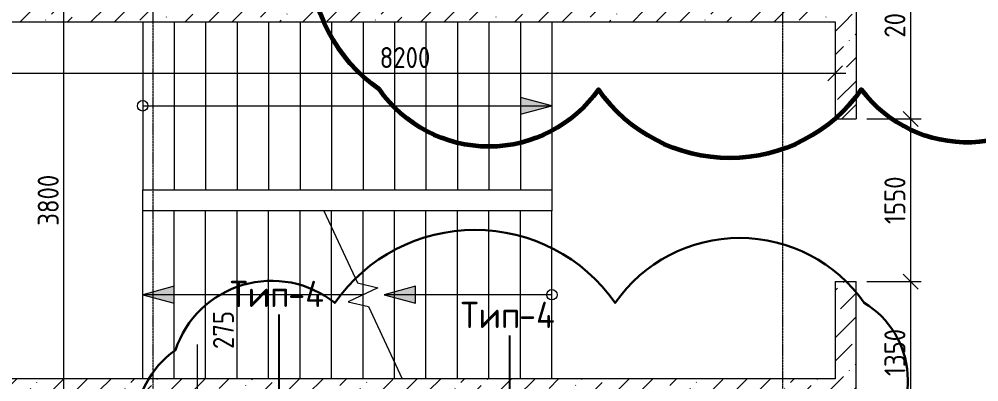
# Model space of a CAD drawing. Header units: millimetres. Extents: x -60946 to 138510, y -262288 to 24501.
# Drawn here: x -20868 to -11722, y -139422 to -135968 of the extents above; entities that cross this region are included whole.
import ezdxf

# ---------------------------------------------------------------- set-up
doc = ezdxf.new("R2010")
doc.units = ezdxf.units.MM
doc.linetypes.add('ADSK_Линия сетки', pattern=[25, 20, -2.5, 0, -2.5])
for name, color, linetype, lineweight in [('2)Тип-3', 7, 'Continuous', 60), ('Лестницы', 7, 'Continuous', 9), ('Оси', 7, 'Continuous', 9), ('Перекрытие', 7, 'Continuous', 18), ('Размеры', 7, 'Continuous', 9), ('Стены наружные', 7, 'Continuous', 18), ('Стрелки вверх', 7, 'Continuous', 18)]:
    doc.layers.add(name, color=color, linetype=linetype, lineweight=lineweight)
doc.layers.add('2)Тип-4', color=7, linetype='Continuous', lineweight=30, true_color=0x0080c0)
doc.styles.add('GOST Common_3', font='', dxfattribs={"width": 0.9, "height": 200})
doc.styles.add('GOST Common_4', font='', dxfattribs={"height": 250})
doc.styles.get('GOST Common_3').set_extended_font_data('GOST Common')
doc.styles.get('GOST Common_4').set_extended_font_data('GOST Common')
doc.dimstyles.new('ADSK_Основной_2_0', dxfattribs={"dimscale": 304.8, "dimtxt": 201.142999, "dimasz": 0.463911, "dimexe": 0.328084, "dimexo": 0.328084, "dimgap": 0.164042, "dimtad": 1, "dimdec": 3, "dimrnd": 0.001, "dimdsep": 46, "dimtxsty": 'GOST Common_3', "dimblk1": 'OBLIQUE', "dimblk2": 'OBLIQUE', "dimsah": 1, "dimcen": 0.09, "dimdle": 0.328084, "dimazin": 2, "dimtfac": 1, "dimtdec": 4, "dimtix": 1, "dimtmove": 0, "dimatfit": 3, "dimfxl": 1, "dimtvp": 1, "dimtolj": 1, "dimtzin": 0, "dimlwd": 20, "dimlwe": 20, "dimarcsym": 2})
doc.dimstyles.new('ADSK_Основной_2_0_1', dxfattribs={"dimscale": 304.8, "dimtxt": 201.142999, "dimasz": 0.463911, "dimexe": 0.328084, "dimexo": 0.328084, "dimgap": 0.164042, "dimtad": 1, "dimdec": 3, "dimrnd": 0.001, "dimdsep": 46, "dimtxsty": 'GOST Common_3', "dimblk1": 'OBLIQUE', "dimblk2": 'OBLIQUE', "dimsah": 1, "dimcen": 0.09, "dimdle": 0.328084, "dimazin": 2, "dimtfac": 1, "dimtdec": 4, "dimtix": 1, "dimtmove": 1, "dimatfit": 3, "dimfxl": 1, "dimtvp": 1, "dimtolj": 1, "dimtzin": 0, "dimlwd": 20, "dimlwe": 20, "dimarcsym": 2})
doc.dimstyles.new('ADSK_Основной_2_0_2', dxfattribs={"dimscale": 304.8, "dimtxt": 201.142999, "dimasz": 0.463911, "dimexe": 0.328084, "dimexo": 0.328084, "dimgap": 0.164042, "dimtad": 1, "dimdec": 3, "dimrnd": 0.001, "dimdsep": 46, "dimtxsty": 'GOST Common_3', "dimblk1": 'OBLIQUE', "dimblk2": 'OBLIQUE', "dimsah": 1, "dimcen": 0.09, "dimdle": 0.328084, "dimazin": 2, "dimtfac": 1, "dimtdec": 4, "dimtix": 1, "dimtmove": 0, "dimatfit": 3, "dimfxl": 1, "dimtvp": 1, "dimtolj": 1, "dimtzin": 0, "dimlwd": 20, "dimlwe": 20, "dimarcsym": 2})
pattern_1 = [(45, (9.36, -150597.75), (84.1895, 308.69595), [396.875, -79.375, 3.353, -76.022])]

# ---------------------------------------------------------------- blocks, each defined once
blk = doc.blocks.new('_Oblique')
at = {"color": 0, "linetype": 'ByBlock', "lineweight": -2}
blk.add_line((-0.5, -0.5), (0.5, 0.5), dxfattribs=at)
blk = doc.blocks.new('*D5141')
at = {"layer": 'Defpoints', "color": 0, "transparency": 16777216}
for p in [(-20541.2, -135792.8), (-20441.2, -135792.8), (-20541.2, -139592.8)]:
    blk.add_point(p, dxfattribs=at)
at = {"layer": 'Размеры', "color": 0, "lineweight": 20, "transparency": 16777216}
for p, q in [((-20441.2, -139692.8), (-20441.2, -135692.8)), ((-20441.2, -135792.8), (-20341.2, -135792.8)), ((-20441.2, -139592.8), (-20341.2, -139592.8))]:
    blk.add_line(p, q, dxfattribs=at)
at = {"layer": 'Размеры', "color": 0, "lineweight": 20, "transparency": 16777216, "xscale": 141.4, "yscale": 141.4, "zscale": 141.4}
for p, rotation in [((-20441.2, -135792.8), 90), ((-20441.2, -139592.8), 270)]:
    blk.add_blockref('_Oblique', p, dxfattribs=dict(at, rotation=rotation))
at = {"layer": 'Размеры', "color": 0, "lineweight": 9, "transparency": 16777216, "insert": (-20591.2, -137692.8), "char_height": 200, "width": 605.475, "attachment_point": 5, "rotation": 90, "style": 'GOST Common_3'}
blk.add_mtext('\\A1;3800', dxfattribs=at)
blk = doc.blocks.new('*D5331')
at = {"layer": 'Defpoints', "color": 0, "transparency": 16777216}
for p in [(-12880.6, -134892.8), (-12890.6, -136917.8), (-12371.5, -136917.8)]:
    blk.add_point(p, dxfattribs=at)
at = {"layer": 'Размеры', "color": 0, "lineweight": 20, "transparency": 16777216}
for p, q in [((-12371.5, -134792.8), (-12371.5, -137017.8)), ((-12780.6, -134892.8), (-12271.5, -134892.8)), ((-12790.6, -136917.8), (-12271.5, -136917.8))]:
    blk.add_line(p, q, dxfattribs=at)
at = {"layer": 'Размеры', "color": 0, "lineweight": 20, "transparency": 16777216, "xscale": 141.4, "yscale": 141.4, "zscale": 141.4}
for p, rotation in [((-12371.5, -134892.8), 90), ((-12371.5, -136917.8), 270)]:
    blk.add_blockref('_Oblique', p, dxfattribs=dict(at, rotation=rotation))
at = {"layer": 'Размеры', "color": 0, "lineweight": 9, "transparency": 16777216, "insert": (-12521.5, -135905.3), "char_height": 200, "width": 605.475, "attachment_point": 5, "rotation": 90, "style": 'GOST Common_3'}
blk.add_mtext('\\A1;2025', dxfattribs=at)
blk = doc.blocks.new('*D5332')
at = {"layer": 'Defpoints', "color": 0, "transparency": 16777216}
for p in [(-12890.6, -136917.8), (-12890.6, -138467.8), (-12371.5, -138467.8)]:
    blk.add_point(p, dxfattribs=at)
at = {"layer": 'Размеры', "color": 0, "lineweight": 20, "transparency": 16777216}
for p, q in [((-12371.5, -136817.8), (-12371.5, -138567.8)), ((-12790.6, -136917.8), (-12271.5, -136917.8)), ((-12790.6, -138467.8), (-12271.5, -138467.8))]:
    blk.add_line(p, q, dxfattribs=at)
at = {"layer": 'Размеры', "color": 0, "lineweight": 20, "transparency": 16777216, "xscale": 141.4, "yscale": 141.4, "zscale": 141.4}
for p, rotation in [((-12371.5, -136917.8), 90), ((-12371.5, -138467.8), 270)]:
    blk.add_blockref('_Oblique', p, dxfattribs=dict(at, rotation=rotation))
at = {"layer": 'Размеры', "color": 0, "lineweight": 9, "transparency": 16777216, "insert": (-12521.5, -137692.8), "char_height": 200, "width": 560.473, "attachment_point": 5, "rotation": 90, "style": 'GOST Common_3'}
blk.add_mtext('\\A1;1550', dxfattribs=at)
blk = doc.blocks.new('*D5333')
at = {"layer": 'Defpoints', "color": 0, "transparency": 16777216}
for p in [(-12890.6, -138467.8), (-12371.5, -139817.8), (-12271.5, -139817.8)]:
    blk.add_point(p, dxfattribs=at)
at = {"layer": 'Размеры', "color": 0, "lineweight": 20, "transparency": 16777216}
for p, q in [((-12371.5, -138367.8), (-12371.5, -139917.8)), ((-12790.6, -138467.8), (-12271.5, -138467.8)), ((-12371.5, -139817.8), (-12471.5, -139817.8))]:
    blk.add_line(p, q, dxfattribs=at)
at = {"layer": 'Размеры', "color": 0, "lineweight": 20, "transparency": 16777216, "xscale": 141.4, "yscale": 141.4, "zscale": 141.4}
for p, rotation in [((-12371.5, -138467.8), 90), ((-12371.5, -139817.8), 270)]:
    blk.add_blockref('_Oblique', p, dxfattribs=dict(at, rotation=rotation))
at = {"layer": 'Размеры', "color": 0, "lineweight": 9, "transparency": 16777216, "insert": (-12521.5, -139142.8), "char_height": 200, "width": 560.473, "attachment_point": 5, "rotation": 90, "style": 'GOST Common_3'}
blk.add_mtext('\\A1;1350', dxfattribs=at)
blk = doc.blocks.new('*D5574')
at = {"layer": 'Defpoints', "color": 0, "transparency": 16777216}
for p in [(-21290.6, -136383.2), (-13090.6, -136383.2), (-13090.6, -136483.2)]:
    blk.add_point(p, dxfattribs=at)
at = {"layer": 'Размеры', "color": 0, "lineweight": 20, "transparency": 16777216}
for p, q in [((-21390.6, -136483.2), (-12990.6, -136483.2)), ((-21290.6, -136483.2), (-21290.6, -136583.2)), ((-13090.6, -136483.2), (-13090.6, -136583.2))]:
    blk.add_line(p, q, dxfattribs=at)
at = {"layer": 'Размеры', "color": 0, "lineweight": 20, "transparency": 16777216, "xscale": 141.4, "yscale": 141.4, "zscale": 141.4, "rotation": 180}
blk.add_blockref('_Oblique', (-21290.6, -136483.2), dxfattribs=at)
at = {"layer": 'Размеры', "color": 0, "lineweight": 20, "transparency": 16777216, "xscale": 141.4, "yscale": 141.4, "zscale": 141.4}
blk.add_blockref('_Oblique', (-13090.6, -136483.2), dxfattribs=at)
at = {"layer": 'Размеры', "color": 0, "lineweight": 9, "transparency": 16777216, "insert": (-17190.6, -136333.2), "char_height": 200, "width": 605.475, "attachment_point": 5, "style": 'GOST Common_3'}
blk.add_mtext('\\A1;8200', dxfattribs=at)
blk = doc.blocks.new('*D5582')
at = {"layer": 'Defpoints', "color": 0, "transparency": 16777216}
for p in [(-19169.5, -139592.8), (-19099.2, -139592.8), (-19099.2, -139867.8)]:
    blk.add_point(p, dxfattribs=at)
at = {"layer": 'Размеры', "color": 0, "lineweight": 20, "transparency": 16777216}
for p, q in [((-19169.5, -139592.8), (-19169.5, -139065.9)), ((-19199.2, -139592.8), (-19269.5, -139592.8)), ((-19169.5, -139967.8), (-19169.5, -139592.8)), ((-19199.2, -139867.8), (-19269.5, -139867.8))]:
    blk.add_line(p, q, dxfattribs=at)
at = {"layer": 'Размеры', "color": 0, "lineweight": 20, "transparency": 16777216, "xscale": 141.4, "yscale": 141.4, "zscale": 141.4}
for p, rotation in [((-19169.5, -139592.8), 90), ((-19169.5, -139867.8), 270)]:
    blk.add_blockref('_Oblique', p, dxfattribs=dict(at, rotation=rotation))
at = {"layer": 'Размеры', "color": 0, "lineweight": 9, "transparency": 16777216, "insert": (-19021.4, -139109.7), "char_height": 200, "width": 454.106, "attachment_point": 1, "rotation": 90, "line_spacing_factor": 1.022761, "style": 'GOST Common_3'}
blk.add_mtext('\\A1;275', dxfattribs=at)

msp = doc.modelspace()

# ---------------------------------------------------------------- hatches: boundary and pattern name
at = {"layer": 'Стены наружные', "lineweight": 9}
h = msp.add_hatch(dxfattribs=at)
h.set_pattern_fill('FP_2', color=256, style=0, pattern_type=2)
h.set_pattern_definition(pattern_1)
h.paths.add_polyline_path([(-12890.6385, -135992.7816), (-12890.6385, -135792.7816), (-21490.6385, -135792.7816), (-21490.6385, -135992.7816), (-13090.6385, -135992.7816)])
h = msp.add_hatch(dxfattribs=at)
h.set_pattern_fill('FP_2', color=256, style=0, pattern_type=2)
h.set_pattern_definition(pattern_1)
h.paths.add_polyline_path([(-12890.6385, -139592.7816), (-12890.6385, -138467.7816), (-13090.6385, -138467.7816), (-13090.6385, -139592.7816)])
h.paths.add_polyline_path([(-13090.6385, -136917.7816), (-12890.6385, -136917.7816), (-12890.6385, -135992.7816), (-13090.6385, -135992.7816)])
h = msp.add_hatch(dxfattribs=at)
h.set_pattern_fill('FP_2', color=256, style=0, pattern_type=2)
h.set_pattern_definition(pattern_1)
h.paths.add_polyline_path([(-21290.6385, -139592.7816), (-13090.6385, -139592.7816), (-13090.6385, -139392.7816), (-21290.6385, -139392.7816)])
at = {"layer": 'Стрелки вверх'}
for points in [[(-16090.6385, -136873.1664), (-15790.6385, -136792.7816), (-16090.6385, -136712.3969)], [(-19390.6385, -138673.1664), (-19390.6385, -138512.3969), (-19690.6385, -138592.7816)], [(-17090.6385, -138673.1664), (-17090.6385, -138512.3969), (-17390.6385, -138592.7816)]]:
    msp.add_hatch(color=256, dxfattribs=at).paths.add_polyline_path(points)

# ---------------------------------------------------------------- linework, layer by layer
at = {"layer": '2)Тип-3', "color": 5}
msp.add_lwpolyline([(-17434.9312, -136638.248, -0.52056705), (-17434.9312, -134103.1619, -0.52056705), (-17434.9312, -132538.0768, -0.52056705), (-17434.9312, -131077.5928, -0.52056705), (-15915.3573, -130627.2491, -0.52056705), (-13243.9339, -130627.2491, -0.52056705), (-10869.3492, -130627.2491, -0.52056705), (-10775.9587, -132035.0576, -0.52056705), (-10775.9587, -133860.6936, -0.52056705), (-10775.9587, -136568.115, -0.52056705), (-12841.7892, -136638.248, -0.52056705), (-15347.7459, -136638.248, -0.52056705)], format="xyb", close=True, dxfattribs=at)
at = {"layer": '2)Тип-4', "lineweight": 25}
for p, q in [((-18390.4811, -139830.2816), (-18390.4811, -138782.4971)), ((-16190.4811, -140030.2816), (-16190.4811, -138982.4971))]:
    msp.add_line(p, q, dxfattribs=at)
at = {"layer": '2)Тип-4', "color": 5}
msp.add_lwpolyline([(-19379.1108, -144680.9886, -0.52056705), (-19379.1108, -142145.9025, -0.52056705), (-19379.1108, -140580.8174, -0.52056705), (-19379.1108, -139120.3334, -0.52056705), (-17859.5368, -138669.9898, -0.52056705), (-15188.1135, -138669.9898, -0.52056705), (-12813.5288, -138669.9898, -0.52056705), (-12720.1383, -140077.7982, -0.52056705), (-12720.1383, -141903.4343, -0.52056705), (-12720.1383, -144610.8556, -0.52056705), (-14785.9688, -144680.9886, -0.52056705), (-17291.9255, -144680.9886, -0.52056705)], format="xyb", close=True, dxfattribs=at)
at = {"layer": 'Лестницы'}
for p, q in [((-19690.6385, -135992.7816), (-19690.6385, -137592.7816)), ((-19690.6385, -135992.7816), (-19690.6385, -137592.7816)), ((-19390.6385, -135992.7816), (-19390.6385, -137592.7816)), ((-19390.6385, -135992.7816), (-19390.6385, -137592.7816)), ((-19090.6385, -135992.7816), (-19090.6385, -137592.7816)), ((-19090.6385, -135992.7816), (-19090.6385, -137592.7816)), ((-18790.6385, -135992.7816), (-18790.6385, -137592.7816)), ((-18790.6385, -135992.7816), (-18790.6385, -137592.7816)), ((-18490.6385, -135992.7816), (-18490.6385, -137592.7816)), ((-18490.6385, -135992.7816), (-18490.6385, -137592.7816)), ((-18190.6385, -135992.7816), (-18190.6385, -137592.7816)), ((-18190.6385, -135992.7816), (-18190.6385, -137592.7816)), ((-17890.6385, -135992.7816), (-17890.6385, -137592.7816)), ((-17890.6385, -135992.7816), (-17890.6385, -137592.7816)), ((-17590.6385, -135992.7816), (-17590.6385, -137592.7816)), ((-17590.6385, -135992.7816), (-17590.6385, -137592.7816)), ((-17290.6385, -135992.7816), (-17290.6385, -137592.7816)), ((-17290.6385, -135992.7816), (-17290.6385, -137592.7816)), ((-16990.6385, -135992.7816), (-16990.6385, -137592.7816)), ((-16990.6385, -135992.7816), (-16990.6385, -137592.7816)), ((-16690.6385, -135992.7816), (-16690.6385, -137592.7816)), ((-16690.6385, -135992.7816), (-16690.6385, -137592.7816)), ((-16390.6385, -135992.7816), (-16390.6385, -137592.7816)), ((-16390.6385, -135992.7816), (-16390.6385, -137592.7816)), ((-16090.6385, -135992.7816), (-16090.6385, -137592.7816)), ((-16090.6385, -135992.7816), (-16090.6385, -137592.7816)), ((-15790.6385, -135992.7816), (-15790.6385, -137592.7816)), ((-19690.6385, -137792.7816), (-19690.6385, -137592.7816)), ((-19690.6385, -137592.7816), (-19390.6385, -137592.7816)), ((-19390.6385, -137592.7816), (-19090.6385, -137592.7816)), ((-19090.6385, -137592.7816), (-18790.6385, -137592.7816)), ((-18790.6385, -137592.7816), (-18490.6385, -137592.7816)), ((-18490.6385, -137592.7816), (-18190.6385, -137592.7816)), ((-18190.6385, -137592.7816), (-17890.6385, -137592.7816)), ((-17890.6385, -137592.7816), (-17590.6385, -137592.7816)), ((-17590.6385, -137592.7816), (-17290.6385, -137592.7816)), ((-17290.6385, -137592.7816), (-16990.6385, -137592.7816)), ((-16990.6385, -137592.7816), (-16690.6385, -137592.7816)), ((-16690.6385, -137592.7816), (-16390.6385, -137592.7816)), ((-16390.6385, -137592.7816), (-16090.6385, -137592.7816)), ((-16090.6385, -137592.7816), (-15790.6385, -137592.7816)), ((-19690.6385, -139392.7816), (-19690.6385, -137792.7816)), ((-19390.6385, -137792.7816), (-19690.6385, -137792.7816)), ((-19690.6385, -139392.7816), (-19690.6385, -137792.7816)), ((-19090.6385, -137792.7816), (-19390.6385, -137792.7816)), ((-19390.6385, -139392.7816), (-19390.6385, -137792.7816)), ((-19390.6385, -139392.7816), (-19390.6385, -137792.7816)), ((-18790.6385, -137792.7816), (-19090.6385, -137792.7816)), ((-19090.6385, -139392.7816), (-19090.6385, -137792.7816)), ((-19090.6385, -139392.7816), (-19090.6385, -137792.7816)), ((-18490.6385, -137792.7816), (-18790.6385, -137792.7816)), ((-18790.6385, -139392.7816), (-18790.6385, -137792.7816)), ((-18790.6385, -139392.7816), (-18790.6385, -137792.7816)), ((-18190.6385, -137792.7816), (-18490.6385, -137792.7816)), ((-18490.6385, -139392.7816), (-18490.6385, -137792.7816)), ((-18490.6385, -139392.7816), (-18490.6385, -137792.7816)), ((-17963.6846, -137792.7816), (-18190.6385, -137792.7816)), ((-18190.6385, -139392.7816), (-18190.6385, -137792.7816)), ((-18190.6385, -139392.7816), (-18190.6385, -137792.7816)), ((-17890.6385, -137792.7816), (-17963.6846, -137792.7816)), ((-17963.6846, -137792.7816), (-17643.4658, -138479.4932)), ((-17590.6385, -137792.7816), (-17890.6385, -137792.7816)), ((-17890.6385, -137949.4295), (-17890.6385, -137792.7816)), ((-17890.6385, -137949.4295), (-17890.6385, -137792.7816)), ((-17290.6385, -137792.7816), (-17590.6385, -137792.7816)), ((-17590.6385, -138492.3318), (-17590.6385, -137792.7816)), ((-17590.6385, -138492.3318), (-17590.6385, -137792.7816)), ((-16990.6385, -137792.7816), (-17290.6385, -137792.7816)), ((-17290.6385, -139236.1337), (-17290.6385, -137792.7816)), ((-17290.6385, -139236.1337), (-17290.6385, -137792.7816)), ((-16690.6385, -137792.7816), (-16990.6385, -137792.7816)), ((-16990.6385, -139392.7816), (-16990.6385, -137792.7816)), ((-16990.6385, -139392.7816), (-16990.6385, -137792.7816)), ((-16390.6385, -137792.7816), (-16690.6385, -137792.7816)), ((-16690.6385, -139392.7816), (-16690.6385, -137792.7816)), ((-16690.6385, -139392.7816), (-16690.6385, -137792.7816)), ((-16090.6385, -137792.7816), (-16390.6385, -137792.7816)), ((-16390.6385, -139392.7816), (-16390.6385, -137792.7816)), ((-16390.6385, -139392.7816), (-16390.6385, -137792.7816)), ((-15790.6385, -137792.7816), (-16090.6385, -137792.7816)), ((-16090.6385, -139392.7816), (-16090.6385, -137792.7816)), ((-16090.6385, -139392.7816), (-16090.6385, -137792.7816)), ((-15790.6385, -139392.7816), (-15790.6385, -137792.7816)), ((-15790.6385, -139392.7816), (-15790.6385, -137792.7816)), ((-17890.6385, -139392.7816), (-17890.6385, -137949.4295)), ((-17890.6385, -139392.7816), (-17890.6385, -137949.4295)), ((-17449.0279, -138526.7475), (-17732.2491, -138658.8157)), ((-17643.4658, -138479.4932), (-17449.0279, -138526.7475)), ((-17590.6385, -138592.7816), (-17590.6385, -138492.3318)), ((-17590.6385, -138592.7816), (-17590.6385, -138492.3318)), ((-17590.6385, -138693.2314), (-17590.6385, -138592.7816)), ((-17590.6385, -138693.2314), (-17590.6385, -138592.7816)), ((-17732.2491, -138658.8157), (-17537.8112, -138706.0701)), ((-17590.6385, -139392.7816), (-17590.6385, -138693.2314)), ((-17590.6385, -139392.7816), (-17590.6385, -138693.2314)), ((-17537.8112, -138706.0701), (-17217.5924, -139392.7816)), ((-17290.6385, -139392.7816), (-17290.6385, -139236.1337)), ((-17290.6385, -139392.7816), (-17290.6385, -139236.1337))]:
    msp.add_line(p, q, dxfattribs=at)
at = {"layer": 'Оси', "linetype": 'ADSK_Линия сетки', "lineweight": 5}
for p, q in [((-19590.6385, -161571.6329), (-19590.6385, -126096.8365)), ((-13590.6385, -161571.6329), (-13590.6385, -126096.8365))]:
    msp.add_line(p, q, dxfattribs=at)
at = {"layer": 'Перекрытие'}
msp.add_line((-15790.6385, -135992.7816), (-15790.6385, -137792.7816), dxfattribs=at)
at = {"layer": 'Стены наружные', "lineweight": 9}
for p, q in [((-12890.6385, -135792.7816), (-12890.6385, -136917.7816)), ((-21290.6385, -135992.7816), (-13090.6385, -135992.7816)), ((-13090.6385, -135992.7816), (-13090.6385, -136917.7816)), ((-13090.6385, -136917.7816), (-12890.6385, -136917.7816)), ((-13090.6385, -138467.7816), (-13090.6385, -139392.7816)), ((-13090.6385, -138467.7816), (-12890.6385, -138467.7816)), ((-12890.6385, -139592.7816), (-12890.6385, -138467.7816)), ((-13090.6385, -139392.7816), (-21290.6385, -139392.7816))]:
    msp.add_line(p, q, dxfattribs=at)
at = {"layer": 'Стрелки вверх'}
for p, q in [((-15790.6385, -136792.7816), (-16090.6385, -136712.3969)), ((-16090.6385, -136712.3969), (-16090.6385, -136873.1664)), ((-19690.6385, -136792.7816), (-19390.6385, -136792.7816)), ((-19390.6385, -136792.7816), (-19090.6385, -136792.7816)), ((-19090.6385, -136792.7816), (-18790.6385, -136792.7816)), ((-18790.6385, -136792.7816), (-18490.6385, -136792.7816)), ((-18490.6385, -136792.7816), (-18190.6385, -136792.7816)), ((-18190.6385, -136792.7816), (-17890.6385, -136792.7816)), ((-17890.6385, -136792.7816), (-17590.6385, -136792.7816)), ((-17590.6385, -136792.7816), (-17290.6385, -136792.7816)), ((-17290.6385, -136792.7816), (-16990.6385, -136792.7816)), ((-16990.6385, -136792.7816), (-16690.6385, -136792.7816)), ((-16690.6385, -136792.7816), (-16390.6385, -136792.7816)), ((-16390.6385, -136792.7816), (-16090.6385, -136792.7816)), ((-16090.6385, -136792.7816), (-15790.6385, -136792.7816)), ((-16090.6385, -136873.1664), (-15790.6385, -136792.7816)), ((-19390.6385, -138512.3969), (-19690.6385, -138592.7816)), ((-19390.6385, -138673.1664), (-19390.6385, -138512.3969)), ((-17090.6385, -138512.3969), (-17390.6385, -138592.7816)), ((-17090.6385, -138673.1664), (-17090.6385, -138512.3969)), ((-19390.6385, -138592.7816), (-19690.6385, -138592.7816)), ((-19690.6385, -138592.7816), (-19390.6385, -138673.1664)), ((-19090.6385, -138592.7816), (-19390.6385, -138592.7816)), ((-18790.6385, -138592.7816), (-19090.6385, -138592.7816)), ((-18490.6385, -138592.7816), (-18790.6385, -138592.7816)), ((-18190.6385, -138592.7816), (-18490.6385, -138592.7816)), ((-17890.6385, -138592.7816), (-18190.6385, -138592.7816)), ((-17590.6385, -138592.7816), (-17890.6385, -138592.7816)), ((-17290.6385, -138592.7816), (-17390.6385, -138592.7816)), ((-17390.6385, -138592.7816), (-17090.6385, -138673.1664)), ((-16990.6385, -138592.7816), (-17290.6385, -138592.7816)), ((-16690.6385, -138592.7816), (-16990.6385, -138592.7816)), ((-16390.6385, -138592.7816), (-16690.6385, -138592.7816)), ((-16090.6385, -138592.7816), (-16390.6385, -138592.7816)), ((-15790.6385, -138592.7816), (-16090.6385, -138592.7816))]:
    msp.add_line(p, q, dxfattribs=at)
for centre in [(-19690.6385, -136792.7816), (-15790.6385, -138592.7816)]:
    msp.add_circle(centre, 50, dxfattribs=at)

# ---------------------------------------------------------------- texts
at = {"layer": '2)Тип-4', "color": 116, "lineweight": 30, "true_color": 0x008040, "char_height": 250, "attachment_point": 1, "style": 'GOST Common_4'}
for s, insert, width in [('Тип', (-18859.9811, -138460.07), 673.4175), ('-4', (-18304.3561, -138460.07), 456.961875), ('Тип', (-16659.9811, -138660.07), 673.4175), ('-4', (-16104.3561, -138660.07), 456.961875)]:
    msp.add_mtext(s, dxfattribs=dict(at, insert=insert, width=width))

# ---------------------------------------------------------------- dimensions: what is measured, and where the dimension line sits
at = {"layer": 'Размеры', "lineweight": 9}
for base, p1, p2, override, picture, middle in [((-12371.4865, -136917.7816), (-12880.6385, -134892.7816), (-12890.6385, -136917.7816), {"dimpost": '<>', "dimfxl": 2025.024691}, '*D5331', (-12521.4865, -135905.2816)), ((-20441.2354, -135792.7816), (-20541.2203, -139592.7816), (-20541.2203, -135792.7816), {"dimpost": '<>', "dimfxl": 3800}, '*D5141', (-20591.2354, -137692.7816)), ((-12371.4865, -138467.7816), (-12890.6385, -136917.7816), (-12890.6385, -138467.7816), {"dimpost": '<>', "dimfxl": 1550}, '*D5332', (-12521.4865, -137692.7816)), ((-12371.4865, -139817.7816), (-12890.6385, -138467.7816), (-12271.5016, -139817.7816), {"dimpost": '<>', "dimfxl": 1485.203863}, '*D5333', (-12521.4865, -139142.7816))]:
    dim = msp.add_linear_dim(base=base, p1=p1, p2=p2, angle=90, dimstyle='ADSK_Основной_2_0_1', override=override, dxfattribs=at)
    dim.commit()
    dim.dimension.update_dxf_attribs({"geometry": picture, "text_midpoint": middle})
dim = msp.add_linear_dim(base=(-13090.6385, -136483.1606), p1=(-21290.6385, -136383.1757), p2=(-13090.6385, -136383.1757), dimstyle='ADSK_Основной_2_0_2', override={"dimpost": '<>', "dimfxl": 8200}, dxfattribs=at)
dim.commit()
dim.dimension.update_dxf_attribs({"geometry": '*D5574', "text_midpoint": (-17190.6385, -136333.1606)})
dim = msp.add_linear_dim(base=(-19169.5355, -139592.7816), p1=(-19099.1544, -139867.7816), p2=(-19099.1544, -139592.7816), angle=90, dimstyle='ADSK_Основной_2_0', override={"dimpost": '<>', "dimfxl": 275}, dxfattribs=at)
dim.commit()
dim.dimension.update_dxf_attribs({"geometry": '*D5582', "text_midpoint": (-18888.1069, -139065.9464), "dimtype": 160, "text_rotation": 90})

doc.saveas('drawing.dxf')
